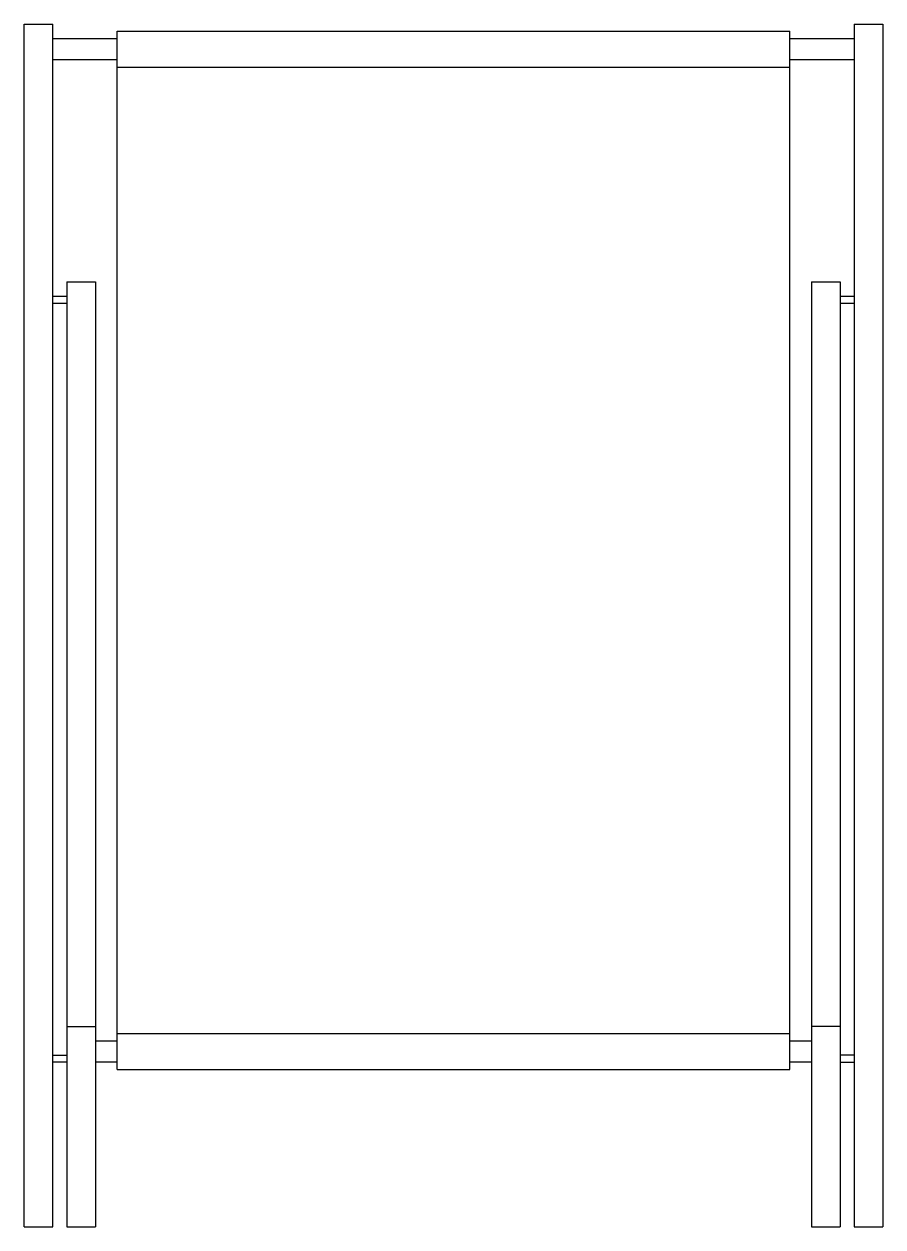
# Model space of a CAD drawing. Extents: x 0 to 60, y 0 to 84.
import ezdxf

# ---------------------------------------------------------------- set-up
doc = ezdxf.new("R2010")
doc.units = 0
doc.header["$MEASUREMENT"] = 0
doc.layers.get('0').update_dxf_attribs({"linetype": 'CONTINUOUS'})

msp = doc.modelspace()

# ---------------------------------------------------------------- linework, layer by layer
at = {"color": 0, "linetype": 'ByBlock'}
for p, q in [((0, 84), (2, 84)), ((0, 0), (0, 84)), ((2, 0), (2, 84)), ((58, 84), (60, 84)), ((58, 84), (58, 0)), ((60, 84), (60, 0)), ((6.5, 83.5), (53.5, 83.5)), ((6.5, 11), (6.5, 83.5)), ((53.5, 11), (53.5, 83.5)), ((2, 83), (6.5, 83)), ((53.5, 83), (58, 83)), ((6.5, 81.5), (2, 81.5)), ((58, 81.5), (53.5, 81.5)), ((6.5, 81), (53.5, 81)), ((3, 66), (5, 66)), ((3, 66), (3, 0)), ((5, 66), (5, 0)), ((55, 66), (57, 66)), ((55, 66), (55, 0)), ((57, 66), (57, 0)), ((2, 65), (3, 65)), ((57, 65), (58, 65)), ((2, 64.5), (3, 64.5)), ((57, 64.5), (58, 64.5)), ((3, 14), (5, 14)), ((6.5, 13.5), (53.5, 13.5)), ((57, 14), (55, 14)), ((5, 13), (6.5, 13)), ((53.5, 13), (55, 13)), ((2, 12), (3, 12)), ((58, 12), (57, 12)), ((3, 11.5), (2, 11.5)), ((6.5, 11.5), (5, 11.5)), ((6.5, 11), (53.5, 11)), ((55, 11.5), (53.5, 11.5)), ((57, 11.5), (58, 11.5)), ((0, 0), (2, 0)), ((3, 0), (5, 0)), ((55, 0), (57, 0)), ((58, 0), (60, 0))]:
    msp.add_line(p, q, dxfattribs=at)

doc.saveas('drawing.dxf')
